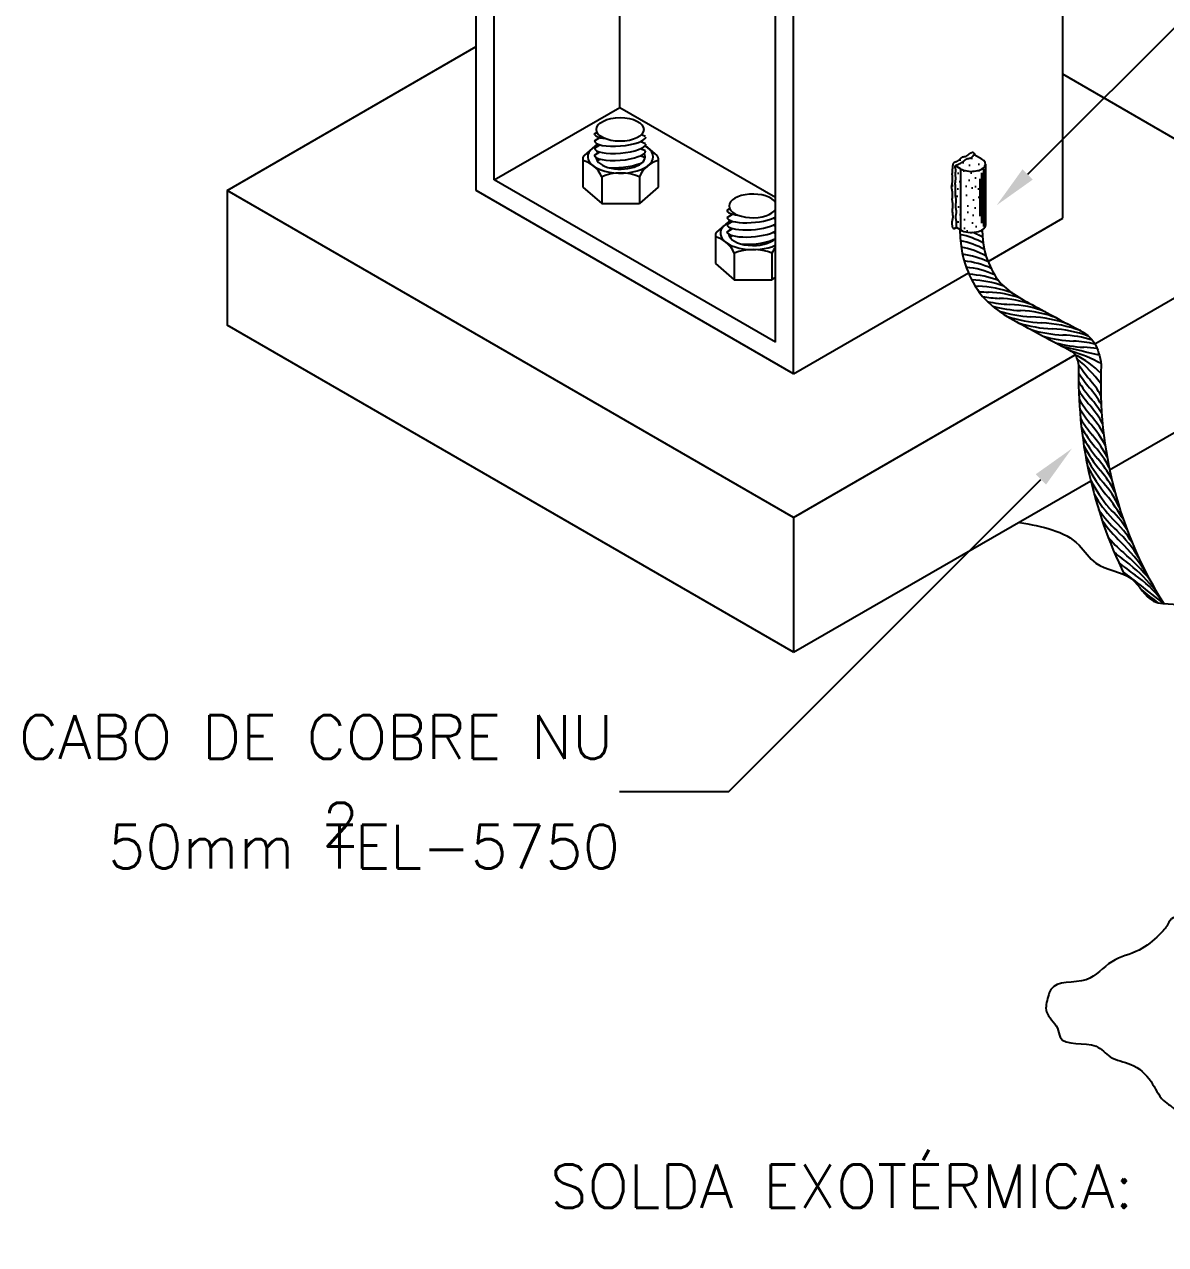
# Model space of a CAD drawing. Header units: millimetres. Extents: x -5512.3 to -5495.6, y -4634.1 to -4617.8.
# Drawn here: x -5509.31 to -5504.08, y -4627.93 to -4622.34 of the extents above; entities that cross this region are included whole.
import ezdxf
from ezdxf.enums import TextEntityAlignment as Align

# ---------------------------------------------------------------- set-up
doc = ezdxf.new("R2010")
doc.units = ezdxf.units.MM
doc.header["$LTSCALE"] = 10
doc.layers.add('Termotécnica', color=7, linetype='Continuous')
doc.styles.add('r80', font='romans.shx')

msp = doc.modelspace()

# ---------------------------------------------------------------- hatches: boundary and pattern name
at = {"layer": 'Termotécnica'}
h = msp.add_hatch(dxfattribs=at)
h.set_pattern_fill('STIPPLE', color=2, scale=0.14, angle=30, style=0)
h.set_pattern_definition([(30, (-5511.94362, -4636.17243), (-0.07, 0.1212436), [0, -0.14]), (30, (-5511.90622, -4636.1476), (-0.07, 0.1212436), [0, -0.14]), (30, (-5511.94344, -4636.13353), (-0.07, 0.1212436), [0, -0.14]), (30, (-5511.92797, -4636.09873), (-0.07, 0.1212436), [0, -0.14]), (30, (-5511.96369, -4636.10966), (-0.07, 0.1212436), [0, -0.14]), (30, (-5511.97079, -4636.07496), (-0.07, 0.1212436), [0, -0.14]), (30, (-5512.00037, -4636.06294), (-0.07, 0.1212436), [0, -0.14]), (30, (-5511.96017, -4636.04296), (-0.07, 0.1212436), [0, -0.14]), (30, (-5511.93387, -4636.02131), (-0.07, 0.1212436), [0, -0.14]), (30, (-5511.90252, -4636.04201), (-0.07, 0.1212436), [0, -0.14]), (30, (-5511.87687, -4636.03043), (-0.07, 0.1212436), [0, -0.14]), (30, (-5511.85167, -4636.07408), (-0.07, 0.1212436), [0, -0.14]), (30, (-5511.8651, -4636.10123), (-0.07, 0.1212436), [0, -0.14]), (30, (-5511.90324, -4636.11356), (-0.07, 0.1212436), [0, -0.14]), (30, (-5511.89402, -4636.07913), (-0.07, 0.1212436), [0, -0.14]), (30, (-5511.92844, -4636.06991), (-0.07, 0.1212436), [0, -0.14]), (30, (-5511.83832, -4636.1084), (-0.07, 0.1212436), [0, -0.14])])
h.paths.add_polyline_path([(-5505.0443, -4622.9884), (-5505.0441, -4622.9882), (-5505.0431, -4622.9876), (-5505.0419, -4622.9869), (-5505.0406, -4622.9863), (-5505.0391, -4622.9858), (-5505.0376, -4622.9852), (-5505.036, -4622.9846), (-5505.0344, -4622.9841), (-5505.0328, -4622.9835), (-5505.0311, -4622.9828), (-5505.0296, -4622.9822), (-5505.028, -4622.9814), (-5505.0265, -4622.9806), (-5505.025, -4622.9798), (-5505.0235, -4622.979), (-5505.022, -4622.9781), (-5505.0205, -4622.9772), (-5505.0189, -4622.9762), (-5505.0174, -4622.9753), (-5505.0158, -4622.9743), (-5505.0142, -4622.9733), (-5505.0126, -4622.9723), (-5505.0111, -4622.9713), (-5505.0095, -4622.9702), (-5505.008, -4622.969), (-5505.0066, -4622.9678), (-5505.0052, -4622.9666), (-5505.0038, -4622.9653), (-5505.0024, -4622.9641), (-5505.0011, -4622.9628), (-5504.9997, -4622.9617), (-5504.9983, -4622.9606), (-5504.9969, -4622.9596), (-5504.9954, -4622.9587), (-5504.9938, -4622.958), (-5504.9922, -4622.9575), (-5504.9905, -4622.957), (-5504.9887, -4622.9567), (-5504.987, -4622.9564), (-5504.9853, -4622.9561), (-5504.9835, -4622.9559), (-5504.9819, -4622.9556), (-5504.9802, -4622.9553), (-5504.9787, -4622.955), (-5504.9772, -4622.9545), (-5504.9757, -4622.954), (-5504.9743, -4622.9534), (-5504.973, -4622.9526), (-5504.9718, -4622.9517), (-5504.9706, -4622.9507), (-5504.9695, -4622.9495), (-5504.9684, -4622.9481), (-5504.9672, -4622.9466), (-5504.9659, -4622.945), (-5504.9643, -4622.9433), (-5504.9624, -4622.9415), (-5504.9601, -4622.9396), (-5504.9574, -4622.9377), (-5504.9533, -4622.94), (-5504.9555, -4622.9357), (-5504.9575, -4622.9324), (-5504.9594, -4622.9301), (-5504.9613, -4622.9285), (-5504.9631, -4622.9277), (-5504.9649, -4622.9274), (-5504.9668, -4622.9276), (-5504.9686, -4622.928), (-5504.9705, -4622.9287), (-5504.9725, -4622.9295), (-5504.9744, -4622.9305), (-5504.9764, -4622.9316), (-5504.9783, -4622.9328), (-5504.9802, -4622.934), (-5504.982, -4622.9353), (-5504.9838, -4622.9366), (-5504.9854, -4622.938), (-5504.987, -4622.9393), (-5504.9885, -4622.9405), (-5504.99, -4622.9417), (-5504.9913, -4622.9428), (-5504.9927, -4622.9438), (-5504.994, -4622.9447), (-5504.9953, -4622.9455), (-5504.9965, -4622.9461), (-5504.9978, -4622.9465), (-5504.999, -4622.9468), (-5505.0003, -4622.9471), (-5505.0015, -4622.9473), (-5505.0028, -4622.9474), (-5505.0041, -4622.9475), (-5505.0054, -4622.9477), (-5505.0067, -4622.9479), (-5505.0081, -4622.9481), (-5505.0095, -4622.9484), (-5505.0109, -4622.9488), (-5505.0123, -4622.9493), (-5505.0137, -4622.9499), (-5505.0151, -4622.9506), (-5505.0164, -4622.9515), (-5505.0178, -4622.9525), (-5505.0192, -4622.9537), (-5505.0205, -4622.9549), (-5505.0219, -4622.9562), (-5505.0232, -4622.9575), (-5505.0246, -4622.9589), (-5505.026, -4622.9602), (-5505.0273, -4622.9615), (-5505.0287, -4622.9627), (-5505.0301, -4622.9639), (-5505.0315, -4622.965), (-5505.033, -4622.966), (-5505.0345, -4622.967), (-5505.036, -4622.9678), (-5505.0375, -4622.9686), (-5505.0391, -4622.9693), (-5505.0407, -4622.9699), (-5505.0423, -4622.9705), (-5505.044, -4622.971), (-5505.0456, -4622.9716), (-5505.0471, -4622.9722), (-5505.0486, -4622.9728), (-5505.0499, -4622.9735), (-5505.0512, -4622.9743), (-5505.0522, -4622.9753), (-5505.0532, -4622.9764), (-5505.054, -4622.9776), (-5505.0547, -4622.979), (-5505.0553, -4622.9805), (-5505.0558, -4622.9822), (-5505.0562, -4622.984), (-5505.0566, -4622.9859), (-5505.0569, -4622.9881), (-5505.0572, -4622.9903), (-5505.0574, -4622.9927), (-5505.0576, -4622.9952), (-5505.0578, -4622.9977), (-5505.058, -4623.0004), (-5505.0582, -4623.0031), (-5505.0584, -4623.0058), (-5505.0586, -4623.0086), (-5505.0588, -4623.0114), (-5505.0591, -4623.0142), (-5505.0593, -4623.017), (-5505.0595, -4623.0198), (-5505.0596, -4623.0226), (-5505.0597, -4623.0254), (-5505.0597, -4623.0282), (-5505.0596, -4623.0309), (-5505.0595, -4623.0336), (-5505.0593, -4623.0363), (-5505.059, -4623.039), (-5505.0588, -4623.0416), (-5505.0586, -4623.0443), (-5505.0584, -4623.0468), (-5505.0583, -4623.0494), (-5505.0583, -4623.0519), (-5505.0584, -4623.0544), (-5505.0585, -4623.0569), (-5505.0588, -4623.0593), (-5505.059, -4623.0617), (-5505.0594, -4623.0641), (-5505.0597, -4623.0665), (-5505.0602, -4623.0688), (-5505.0606, -4623.0711), (-5505.0611, -4623.0733), (-5505.0615, -4623.0756), (-5505.0619, -4623.0777), (-5505.0623, -4623.0798), (-5505.0625, -4623.0819), (-5505.0627, -4623.0838), (-5505.0628, -4623.0857), (-5505.0627, -4623.0875), (-5505.0625, -4623.0892), (-5505.0623, -4623.0909), (-5505.0619, -4623.0926), (-5505.0615, -4623.0944), (-5505.061, -4623.0964), (-5505.0606, -4623.0984), (-5505.0601, -4623.1007), (-5505.0597, -4623.1032), (-5505.0593, -4623.1059), (-5505.059, -4623.1087), (-5505.0587, -4623.1116), (-5505.0585, -4623.1146), (-5505.0584, -4623.1177), (-5505.0583, -4623.1207), (-5505.0584, -4623.1236), (-5505.0585, -4623.1265), (-5505.0588, -4623.1293), (-5505.059, -4623.132), (-5505.0593, -4623.1347), (-5505.0596, -4623.1373), (-5505.0597, -4623.1399), (-5505.0598, -4623.1425), (-5505.0597, -4623.145), (-5505.0595, -4623.1476), (-5505.0591, -4623.1502), (-5505.0587, -4623.1528), (-5505.0582, -4623.1554), (-5505.0577, -4623.1581), (-5505.0573, -4623.1608), (-5505.057, -4623.1635), (-5505.0569, -4623.1664), (-5505.0569, -4623.1693), (-5505.0571, -4623.1723), (-5505.0574, -4623.1753), (-5505.0577, -4623.1785), (-5505.0581, -4623.1817), (-5505.0584, -4623.185), (-5505.0586, -4623.1885), (-5505.0586, -4623.192), (-5505.0585, -4623.1956), (-5505.0582, -4623.1993), (-5505.0578, -4623.2031), (-5505.0574, -4623.2068), (-5505.057, -4623.2105), (-5505.0567, -4623.2142), (-5505.0565, -4623.2177), (-5505.0564, -4623.2212), (-5505.0566, -4623.2245), (-5505.0569, -4623.2276), (-5505.0574, -4623.2306), (-5505.0579, -4623.2334), (-5505.0585, -4623.2361), (-5505.0591, -4623.2387), (-5505.0596, -4623.2411), (-5505.0601, -4623.2434), (-5505.0603, -4623.2456), (-5505.0605, -4623.2477), (-5505.0606, -4623.2497), (-5505.0605, -4623.2517), (-5505.0604, -4623.2536), (-5505.0603, -4623.2554), (-5505.0601, -4623.2573), (-5505.0598, -4623.2591), (-5505.0596, -4623.261), (-5505.0594, -4623.2629), (-5505.0591, -4623.2648), (-5505.0587, -4623.2666), (-5505.0583, -4623.2683), (-5505.0577, -4623.2698), (-5505.057, -4623.2713), (-5505.0562, -4623.2725), (-5505.0551, -4623.2736), (-5505.0539, -4623.2744), (-5505.0523, -4623.2749), (-5505.0505, -4623.2751), (-5505.0482, -4623.2749), (-5505.0456, -4623.2742), (-5505.0425, -4623.2731), (-5505.0388, -4623.2716), (-5505.0399, -4623.2679), (-5505.0405, -4623.2644), (-5505.0408, -4623.261), (-5505.0409, -4623.2578), (-5505.0409, -4623.2548), (-5505.0408, -4623.2518), (-5505.0407, -4623.2489), (-5505.0407, -4623.2461), (-5505.0409, -4623.2433), (-5505.0413, -4623.2405), (-5505.0417, -4623.2378), (-5505.0422, -4623.2352), (-5505.0427, -4623.2327), (-5505.0432, -4623.2302), (-5505.0436, -4623.2279), (-5505.0438, -4623.2256), (-5505.0439, -4623.2235), (-5505.0438, -4623.2214), (-5505.0436, -4623.2194), (-5505.0433, -4623.2175), (-5505.043, -4623.2157), (-5505.0426, -4623.2139), (-5505.0421, -4623.2122), (-5505.0417, -4623.2105), (-5505.0414, -4623.2087), (-5505.0411, -4623.207), (-5505.0408, -4623.2053), (-5505.0406, -4623.2036), (-5505.0405, -4623.2019), (-5505.0404, -4623.2001), (-5505.0404, -4623.1983), (-5505.0406, -4623.1965), (-5505.0408, -4623.1946), (-5505.0411, -4623.1926), (-5505.0414, -4623.1906), (-5505.0418, -4623.1886), (-5505.0422, -4623.1865), (-5505.0426, -4623.1845), (-5505.0429, -4623.1824), (-5505.0432, -4623.1803), (-5505.0435, -4623.1782), (-5505.0436, -4623.1761), (-5505.0437, -4623.1741), (-5505.0438, -4623.1721), (-5505.0438, -4623.1701), (-5505.0438, -4623.1683), (-5505.0437, -4623.1665), (-5505.0435, -4623.1648), (-5505.0433, -4623.1633), (-5505.0431, -4623.1618), (-5505.0429, -4623.1605), (-5505.0426, -4623.1591), (-5505.0424, -4623.1577), (-5505.0422, -4623.1563), (-5505.042, -4623.1548), (-5505.0419, -4623.1532), (-5505.0418, -4623.1515), (-5505.0418, -4623.1497), (-5505.0418, -4623.1478), (-5505.0419, -4623.1458), (-5505.042, -4623.1438), (-5505.0422, -4623.1418), (-5505.0425, -4623.1398), (-5505.0428, -4623.1379), (-5505.0431, -4623.1361), (-5505.0435, -4623.1343), (-5505.0439, -4623.1327), (-5505.0443, -4623.1311), (-5505.0447, -4623.1295), (-5505.0451, -4623.1281), (-5505.0454, -4623.1267), (-5505.0456, -4623.1254), (-5505.0457, -4623.1242), (-5505.0457, -4623.123), (-5505.0457, -4623.1217), (-5505.0456, -4623.1204), (-5505.0455, -4623.119), (-5505.0453, -4623.1174), (-5505.0451, -4623.1157), (-5505.045, -4623.1136), (-5505.0448, -4623.1114), (-5505.0447, -4623.1088), (-5505.0446, -4623.1062), (-5505.0445, -4623.1034), (-5505.0444, -4623.1006), (-5505.0444, -4623.0979), (-5505.0444, -4623.0952), (-5505.0444, -4623.0927), (-5505.0445, -4623.0905), (-5505.0446, -4623.0884), (-5505.0447, -4623.0865), (-5505.0449, -4623.0847), (-5505.045, -4623.0831), (-5505.0452, -4623.0814), (-5505.0454, -4623.0798), (-5505.0456, -4623.0782), (-5505.0457, -4623.0765), (-5505.0459, -4623.0748), (-5505.046, -4623.073), (-5505.046, -4623.0711), (-5505.046, -4623.0692), (-5505.046, -4623.0673), (-5505.0459, -4623.0652), (-5505.0457, -4623.0632), (-5505.0455, -4623.0611), (-5505.0451, -4623.0589), (-5505.0448, -4623.0567), (-5505.0445, -4623.0545), (-5505.0442, -4623.0523), (-5505.0439, -4623.05), (-5505.0437, -4623.0478), (-5505.0437, -4623.0457), (-5505.0437, -4623.0435), (-5505.0439, -4623.0415), (-5505.0441, -4623.0394), (-5505.0444, -4623.0374), (-5505.0447, -4623.0355), (-5505.045, -4623.0336), (-5505.0453, -4623.0317), (-5505.0454, -4623.0299), (-5505.0455, -4623.0282), (-5505.0454, -4623.0265), (-5505.0453, -4623.0248), (-5505.0452, -4623.0232), (-5505.045, -4623.0215), (-5505.0447, -4623.0199), (-5505.0445, -4623.0182), (-5505.0442, -4623.0165), (-5505.044, -4623.0148), (-5505.0439, -4623.0131), (-5505.0437, -4623.0113), (-5505.0437, -4623.0096), (-5505.0437, -4623.0079), (-5505.0437, -4623.0062), (-5505.0439, -4623.0046), (-5505.0441, -4623.0032), (-5505.0444, -4623.0018), (-5505.0448, -4623.0005), (-5505.0452, -4622.9993), (-5505.0457, -4622.9982), (-5505.0461, -4622.9971), (-5505.0464, -4622.9961), (-5505.0467, -4622.9951), (-5505.0469, -4622.9942), (-5505.0469, -4622.9932), (-5505.0468, -4622.9923), (-5505.0466, -4622.9914), (-5505.0462, -4622.9906), (-5505.0456, -4622.9898), (-5505.0449, -4622.989)])
h.paths.add_polyline_path([(-5505.0388, -4623.2716), (-5505.0243, -4623.28), (-5505.02, -4623.2824), (-5505.02, -4623.0024), (-5505.0443, -4622.9884), (-5505.0449, -4622.989), (-5505.0456, -4622.9898), (-5505.0462, -4622.9906), (-5505.0466, -4622.9914), (-5505.0468, -4622.9923), (-5505.0469, -4622.9932), (-5505.0469, -4622.9942), (-5505.0467, -4622.9951), (-5505.0464, -4622.9961), (-5505.0461, -4622.9971), (-5505.0457, -4622.9982), (-5505.0452, -4622.9993), (-5505.0448, -4623.0005), (-5505.0444, -4623.0018), (-5505.0441, -4623.0032), (-5505.0439, -4623.0046), (-5505.0437, -4623.0062), (-5505.0437, -4623.0079), (-5505.0437, -4623.0096), (-5505.0437, -4623.0113), (-5505.0439, -4623.0131), (-5505.044, -4623.0148), (-5505.0442, -4623.0165), (-5505.0445, -4623.0182), (-5505.0447, -4623.0199), (-5505.045, -4623.0215), (-5505.0452, -4623.0232), (-5505.0453, -4623.0248), (-5505.0454, -4623.0265), (-5505.0455, -4623.0282), (-5505.0454, -4623.0299), (-5505.0453, -4623.0317), (-5505.045, -4623.0336), (-5505.0447, -4623.0355), (-5505.0444, -4623.0374), (-5505.0441, -4623.0394), (-5505.0439, -4623.0415), (-5505.0437, -4623.0435), (-5505.0437, -4623.0457), (-5505.0437, -4623.0478), (-5505.0439, -4623.05), (-5505.0442, -4623.0523), (-5505.0445, -4623.0545), (-5505.0448, -4623.0567), (-5505.0451, -4623.0589), (-5505.0455, -4623.0611), (-5505.0457, -4623.0632), (-5505.0459, -4623.0652), (-5505.046, -4623.0673), (-5505.046, -4623.0692), (-5505.046, -4623.0711), (-5505.046, -4623.073), (-5505.0459, -4623.0748), (-5505.0457, -4623.0765), (-5505.0456, -4623.0782), (-5505.0454, -4623.0798), (-5505.0452, -4623.0814), (-5505.045, -4623.0831), (-5505.0449, -4623.0847), (-5505.0447, -4623.0865), (-5505.0446, -4623.0884), (-5505.0445, -4623.0905), (-5505.0444, -4623.0927), (-5505.0444, -4623.0952), (-5505.0444, -4623.0979), (-5505.0444, -4623.1006), (-5505.0445, -4623.1034), (-5505.0446, -4623.1062), (-5505.0447, -4623.1088), (-5505.0448, -4623.1114), (-5505.045, -4623.1136), (-5505.0451, -4623.1157), (-5505.0453, -4623.1174), (-5505.0455, -4623.119), (-5505.0456, -4623.1204), (-5505.0457, -4623.1217), (-5505.0457, -4623.123), (-5505.0457, -4623.1242), (-5505.0456, -4623.1254), (-5505.0454, -4623.1267), (-5505.0451, -4623.1281), (-5505.0447, -4623.1295), (-5505.0443, -4623.1311), (-5505.0439, -4623.1327), (-5505.0435, -4623.1343), (-5505.0431, -4623.1361), (-5505.0428, -4623.1379), (-5505.0425, -4623.1398), (-5505.0422, -4623.1418), (-5505.042, -4623.1438), (-5505.0419, -4623.1458), (-5505.0418, -4623.1478), (-5505.0418, -4623.1497), (-5505.0418, -4623.1515), (-5505.0419, -4623.1532), (-5505.042, -4623.1548), (-5505.0422, -4623.1563), (-5505.0424, -4623.1577), (-5505.0426, -4623.1591), (-5505.0429, -4623.1605), (-5505.0431, -4623.1618), (-5505.0433, -4623.1633), (-5505.0435, -4623.1648), (-5505.0437, -4623.1665), (-5505.0438, -4623.1683), (-5505.0438, -4623.1701), (-5505.0438, -4623.1721), (-5505.0437, -4623.1741), (-5505.0436, -4623.1761), (-5505.0435, -4623.1782), (-5505.0432, -4623.1803), (-5505.0429, -4623.1824), (-5505.0426, -4623.1845), (-5505.0422, -4623.1865), (-5505.0418, -4623.1886), (-5505.0414, -4623.1906), (-5505.0411, -4623.1926), (-5505.0408, -4623.1946), (-5505.0406, -4623.1965), (-5505.0404, -4623.1983), (-5505.0404, -4623.2001), (-5505.0405, -4623.2019), (-5505.0406, -4623.2036), (-5505.0408, -4623.2053), (-5505.0411, -4623.207), (-5505.0414, -4623.2087), (-5505.0417, -4623.2105), (-5505.0421, -4623.2122), (-5505.0426, -4623.2139), (-5505.043, -4623.2157), (-5505.0433, -4623.2175), (-5505.0436, -4623.2194), (-5505.0438, -4623.2214), (-5505.0439, -4623.2235), (-5505.0438, -4623.2256), (-5505.0436, -4623.2279), (-5505.0432, -4623.2302), (-5505.0427, -4623.2327), (-5505.0422, -4623.2352), (-5505.0417, -4623.2378), (-5505.0413, -4623.2405), (-5505.0409, -4623.2433), (-5505.0407, -4623.2461), (-5505.0407, -4623.2489), (-5505.0408, -4623.2518), (-5505.0409, -4623.2548), (-5505.0409, -4623.2578), (-5505.0408, -4623.261), (-5505.0405, -4623.2644), (-5505.0399, -4623.2679)])
edge = h.paths.add_edge_path()
edge.add_line((-5505.0443, -4622.9884), (-5505.02, -4623.0024))
edge.add_ellipse((-5504.971, -4622.9802), major_axis=(0.0656, 0), ratio=0.509483, start_angle=221.6026, end_angle=357.4995)
edge.add_ellipse((-5504.971, -4622.9802), major_axis=(0.0656, 0), ratio=0.509483, start_angle=357.4995, end_angle=403.0744)
edge.add_line((-5504.9231, -4622.9574), (-5504.9533, -4622.94))
edge.add_line((-5504.9533, -4622.94), (-5504.9574, -4622.9377))
edge.add_line((-5504.9574, -4622.9377), (-5504.9601, -4622.9396))
edge.add_line((-5504.9601, -4622.9396), (-5504.9624, -4622.9415))
edge.add_line((-5504.9624, -4622.9415), (-5504.9643, -4622.9433))
edge.add_line((-5504.9643, -4622.9433), (-5504.9659, -4622.945))
edge.add_line((-5504.9659, -4622.945), (-5504.9672, -4622.9466))
edge.add_line((-5504.9672, -4622.9466), (-5504.9684, -4622.9481))
edge.add_line((-5504.9684, -4622.9481), (-5504.9695, -4622.9495))
edge.add_line((-5504.9695, -4622.9495), (-5504.9706, -4622.9507))
edge.add_line((-5504.9706, -4622.9507), (-5504.9718, -4622.9517))
edge.add_line((-5504.9718, -4622.9517), (-5504.973, -4622.9526))
edge.add_line((-5504.973, -4622.9526), (-5504.9743, -4622.9534))
edge.add_line((-5504.9743, -4622.9534), (-5504.9757, -4622.954))
edge.add_line((-5504.9757, -4622.954), (-5504.9772, -4622.9545))
edge.add_line((-5504.9772, -4622.9545), (-5504.9787, -4622.955))
edge.add_line((-5504.9787, -4622.955), (-5504.9802, -4622.9553))
edge.add_line((-5504.9802, -4622.9553), (-5504.9819, -4622.9556))
edge.add_line((-5504.9819, -4622.9556), (-5504.9835, -4622.9559))
edge.add_line((-5504.9835, -4622.9559), (-5504.9853, -4622.9561))
edge.add_line((-5504.9853, -4622.9561), (-5504.987, -4622.9564))
edge.add_line((-5504.987, -4622.9564), (-5504.9887, -4622.9567))
edge.add_line((-5504.9887, -4622.9567), (-5504.9905, -4622.957))
edge.add_line((-5504.9905, -4622.957), (-5504.9922, -4622.9575))
edge.add_line((-5504.9922, -4622.9575), (-5504.9938, -4622.958))
edge.add_line((-5504.9938, -4622.958), (-5504.9954, -4622.9587))
edge.add_line((-5504.9954, -4622.9587), (-5504.9969, -4622.9596))
edge.add_line((-5504.9969, -4622.9596), (-5504.9983, -4622.9606))
edge.add_line((-5504.9983, -4622.9606), (-5504.9997, -4622.9617))
edge.add_line((-5504.9997, -4622.9617), (-5505.0011, -4622.9628))
edge.add_line((-5505.0011, -4622.9628), (-5505.0024, -4622.9641))
edge.add_line((-5505.0024, -4622.9641), (-5505.0038, -4622.9653))
edge.add_line((-5505.0038, -4622.9653), (-5505.0052, -4622.9666))
edge.add_line((-5505.0052, -4622.9666), (-5505.0066, -4622.9678))
edge.add_line((-5505.0066, -4622.9678), (-5505.008, -4622.969))
edge.add_line((-5505.008, -4622.969), (-5505.0095, -4622.9702))
edge.add_line((-5505.0095, -4622.9702), (-5505.0111, -4622.9713))
edge.add_line((-5505.0111, -4622.9713), (-5505.0126, -4622.9723))
edge.add_line((-5505.0126, -4622.9723), (-5505.0142, -4622.9733))
edge.add_line((-5505.0142, -4622.9733), (-5505.0158, -4622.9743))
edge.add_line((-5505.0158, -4622.9743), (-5505.0174, -4622.9753))
edge.add_line((-5505.0174, -4622.9753), (-5505.0189, -4622.9762))
edge.add_line((-5505.0189, -4622.9762), (-5505.0205, -4622.9772))
edge.add_line((-5505.0205, -4622.9772), (-5505.022, -4622.9781))
edge.add_line((-5505.022, -4622.9781), (-5505.0235, -4622.979))
edge.add_line((-5505.0235, -4622.979), (-5505.025, -4622.9798))
edge.add_line((-5505.025, -4622.9798), (-5505.0265, -4622.9806))
edge.add_line((-5505.0265, -4622.9806), (-5505.028, -4622.9814))
edge.add_line((-5505.028, -4622.9814), (-5505.0296, -4622.9822))
edge.add_line((-5505.0296, -4622.9822), (-5505.0311, -4622.9828))
edge.add_line((-5505.0311, -4622.9828), (-5505.0328, -4622.9835))
edge.add_line((-5505.0328, -4622.9835), (-5505.0344, -4622.9841))
edge.add_line((-5505.0344, -4622.9841), (-5505.036, -4622.9846))
edge.add_line((-5505.036, -4622.9846), (-5505.0376, -4622.9852))
edge.add_line((-5505.0376, -4622.9852), (-5505.0391, -4622.9858))
edge.add_line((-5505.0391, -4622.9858), (-5505.0406, -4622.9863))
edge.add_line((-5505.0406, -4622.9863), (-5505.0419, -4622.9869))
edge.add_line((-5505.0419, -4622.9869), (-5505.0431, -4622.9876))
edge.add_line((-5505.0431, -4622.9876), (-5505.0441, -4622.9882))
edge.add_line((-5505.0441, -4622.9882), (-5505.0443, -4622.9884))
edge = h.paths.add_edge_path()
edge.add_ellipse((-5504.971, -4623.2602), major_axis=(0.0656, 0), ratio=0.509483, start_angle=319.1649, end_angle=359.041)
edge.add_line((-5504.9055, -4623.2608), (-5504.9055, -4623.2608))
edge.add_line((-5504.9055, -4623.2608), (-5504.9055, -4622.9817))
edge.add_ellipse((-5504.971, -4622.9802), major_axis=(0.0656, 0), ratio=0.509483, start_angle=221.6026, end_angle=357.4995, ccw=False)
edge.add_line((-5505.02, -4623.0024), (-5505.02, -4623.2824))
edge.add_ellipse((-5504.971, -4623.2602), major_axis=(0.0656, 0), ratio=0.509483, start_angle=221.6026, end_angle=310.1617)
edge.add_ellipse((-5504.971, -4623.2602), major_axis=(0.0656, 0), ratio=0.509483, start_angle=310.1617, end_angle=319.1649)

# ---------------------------------------------------------------- linework, layer by layer
at = {"layer": 'Termotécnica', "color": 2}
for p, q in [((-5506.5829, -4622.7203), (-5506.5829, -4621.0962)), ((-5507.2418, -4623.1007), (-5507.2418, -4621.3806)), ((-5507.1586, -4623.0527), (-5507.1586, -4621.4286)), ((-5504.5512, -4623.2284), (-5504.5512, -4621.5083)), ((-5505.8691, -4623.7973), (-5505.8691, -4622.1732)), ((-5503.8462, -4622.1612), (-5504.7128, -4623.0278)), ((-5505.7859, -4623.9413), (-5505.7859, -4622.2212)), ((-5508.3843, -4623.1007), (-5507.2418, -4622.4411)), ((-5503.4086, -4623.2284), (-5504.5512, -4622.5688)), ((-5507.1586, -4623.0527), (-5506.5829, -4622.7203)), ((-5506.5829, -4622.7203), (-5505.8691, -4623.1324)), ((-5506.6996, -4622.8411), (-5506.6872, -4622.8338)), ((-5506.6856, -4622.8878), (-5506.7469, -4622.9408)), ((-5506.6996, -4622.874), (-5506.6742, -4622.8591)), ((-5506.6996, -4622.9069), (-5506.6742, -4622.892)), ((-5506.4654, -4622.8868), (-5506.4893, -4622.8769)), ((-5506.4654, -4622.8539), (-5506.4846, -4622.8459)), ((-5506.4663, -4622.8944), (-5506.4126, -4622.9408)), ((-5506.7529, -4622.9539), (-5506.7529, -4623.0854)), ((-5506.6996, -4622.9398), (-5506.6742, -4622.9248)), ((-5506.4654, -4622.9197), (-5506.4893, -4622.9098)), ((-5506.4675, -4622.9517), (-5506.4893, -4622.9427)), ((-5506.4067, -4622.9539), (-5506.4067, -4623.0854)), ((-5504.9231, -4622.9574), (-5504.9574, -4622.9377)), ((-5506.6864, -4622.9649), (-5506.6742, -4622.9577)), ((-5505.02, -4623.0024), (-5505.0443, -4622.9884)), ((-5505.02, -4623.0024), (-5505.02, -4623.2824)), ((-5504.9055, -4622.9809), (-5504.9055, -4623.2613)), ((-5505.8691, -4623.7973), (-5507.1586, -4623.0527)), ((-5506.6663, -4623.0382), (-5506.6663, -4623.1604)), ((-5506.4933, -4623.0382), (-5506.4933, -4623.1604)), ((-5505.7859, -4624.601), (-5508.3843, -4623.1007)), ((-5508.3843, -4623.1007), (-5508.3843, -4623.7182)), ((-5505.7859, -4623.9413), (-5507.2418, -4623.1007)), ((-5506.7529, -4623.0854), (-5506.6663, -4623.1604)), ((-5506.4067, -4623.0854), (-5506.4933, -4623.1604)), ((-5506.6663, -4623.1604), (-5506.4933, -4623.1604)), ((-5506.0915, -4623.1917), (-5506.0791, -4623.1844)), ((-5506.0915, -4623.2246), (-5506.0661, -4623.2097)), ((-5505.8691, -4623.2325), (-5505.8812, -4623.2275)), ((-5505.8691, -4623.1996), (-5505.8765, -4623.1965)), ((-5504.8945, -4623.4266), (-5504.5512, -4623.2284)), ((-5504.4053, -4623.8039), (-5503.4086, -4623.2284)), ((-5506.0775, -4623.2384), (-5506.1388, -4623.2914)), ((-5506.0915, -4623.2575), (-5506.0661, -4623.2426)), ((-5506.0915, -4623.2904), (-5506.0661, -4623.2755)), ((-5505.8691, -4623.2654), (-5505.8812, -4623.2604)), ((-5505.02, -4623.2824), (-5505.0388, -4623.2716)), ((-5506.1448, -4623.3045), (-5506.1448, -4623.436)), ((-5506.0783, -4623.3155), (-5506.0661, -4623.3083)), ((-5505.8691, -4623.2983), (-5505.8812, -4623.2933)), ((-5506.0582, -4623.3888), (-5506.0582, -4623.511)), ((-5505.8852, -4623.3888), (-5505.8852, -4623.511)), ((-5506.1448, -4623.436), (-5506.0582, -4623.511)), ((-5506.0582, -4623.511), (-5505.8852, -4623.511)), ((-5505.8691, -4623.497), (-5505.8852, -4623.511)), ((-5505.7859, -4623.9413), (-5504.9841, -4623.4784)), ((-5505.7859, -4625.2184), (-5508.3843, -4623.7182)), ((-5504.3371, -4624.3819), (-5503.4086, -4623.8459)), ((-5505.7859, -4624.601), (-5504.4941, -4623.8552)), ((-5506.085, -4625.8589), (-5504.6519, -4624.4257)), ((-5505.7859, -4625.2184), (-5504.4233, -4624.4317)), ((-5505.7859, -4624.601), (-5505.7859, -4625.2184)), ((-5506.085, -4625.8589), (-5506.585, -4625.8589))]:
    msp.add_line(p, q, dxfattribs=at)
at = {"layer": 'Termotécnica', "color": 3}
for p, q in [((-5506.487, -4622.8764), (-5506.484, -4622.8791)), ((-5505.8789, -4623.227), (-5505.8759, -4623.2297))]:
    msp.add_line(p, q, dxfattribs=at)
at = {"layer": 'Termotécnica', "color": 1}
for p, q in [((-5504.9138, -4623.2663), (-5504.9138, -4623.0026)), ((-5504.9307, -4623.2198), (-5504.9307, -4623.0474)), ((-5504.9223, -4623.2506), (-5504.9223, -4623.0198))]:
    msp.add_line(p, q, dxfattribs=at)
at = {"layer": 'Termotécnica', "color": 2}
for points in [[(-5504.9533, -4622.94), (-5504.9555, -4622.9357), (-5504.9575, -4622.9324), (-5504.9594, -4622.9301), (-5504.9613, -4622.9285), (-5504.9631, -4622.9277), (-5504.9649, -4622.9274), (-5504.9668, -4622.9276), (-5504.9686, -4622.928), (-5504.9705, -4622.9287), (-5504.9725, -4622.9295), (-5504.9744, -4622.9305), (-5504.9764, -4622.9316), (-5504.9783, -4622.9328), (-5504.9802, -4622.934), (-5504.982, -4622.9353), (-5504.9838, -4622.9366), (-5504.9854, -4622.938), (-5504.987, -4622.9393), (-5504.9885, -4622.9405), (-5504.99, -4622.9417), (-5504.9913, -4622.9428), (-5504.9927, -4622.9438), (-5504.994, -4622.9447), (-5504.9953, -4622.9455), (-5504.9965, -4622.9461), (-5504.9978, -4622.9465), (-5504.999, -4622.9468), (-5505.0003, -4622.9471), (-5505.0015, -4622.9473), (-5505.0028, -4622.9474), (-5505.0041, -4622.9475), (-5505.0054, -4622.9477), (-5505.0067, -4622.9479), (-5505.0081, -4622.9481), (-5505.0095, -4622.9484), (-5505.0109, -4622.9488), (-5505.0123, -4622.9493), (-5505.0137, -4622.9499), (-5505.0151, -4622.9506), (-5505.0164, -4622.9515), (-5505.0178, -4622.9525), (-5505.0192, -4622.9537), (-5505.0205, -4622.9549), (-5505.0219, -4622.9562), (-5505.0232, -4622.9575), (-5505.0246, -4622.9589), (-5505.026, -4622.9602), (-5505.0273, -4622.9615), (-5505.0287, -4622.9627), (-5505.0301, -4622.9639), (-5505.0315, -4622.965), (-5505.033, -4622.966), (-5505.0345, -4622.967), (-5505.036, -4622.9678), (-5505.0375, -4622.9686), (-5505.0391, -4622.9693), (-5505.0407, -4622.9699), (-5505.0423, -4622.9705), (-5505.044, -4622.971), (-5505.0456, -4622.9716), (-5505.0471, -4622.9722), (-5505.0486, -4622.9728), (-5505.0499, -4622.9735), (-5505.0512, -4622.9743), (-5505.0522, -4622.9753), (-5505.0532, -4622.9764), (-5505.054, -4622.9776), (-5505.0547, -4622.979), (-5505.0553, -4622.9805), (-5505.0558, -4622.9822), (-5505.0562, -4622.984), (-5505.0566, -4622.9859), (-5505.0569, -4622.9881), (-5505.0572, -4622.9903), (-5505.0574, -4622.9927), (-5505.0576, -4622.9952), (-5505.0578, -4622.9977), (-5505.058, -4623.0004), (-5505.0582, -4623.0031), (-5505.0584, -4623.0058), (-5505.0586, -4623.0086), (-5505.0588, -4623.0114), (-5505.0591, -4623.0142), (-5505.0593, -4623.017), (-5505.0595, -4623.0198), (-5505.0596, -4623.0226), (-5505.0597, -4623.0254), (-5505.0597, -4623.0282), (-5505.0596, -4623.0309), (-5505.0595, -4623.0336), (-5505.0593, -4623.0363), (-5505.059, -4623.039), (-5505.0588, -4623.0416), (-5505.0586, -4623.0443), (-5505.0584, -4623.0468), (-5505.0583, -4623.0494), (-5505.0583, -4623.0519), (-5505.0584, -4623.0544), (-5505.0585, -4623.0569), (-5505.0588, -4623.0593), (-5505.059, -4623.0617), (-5505.0594, -4623.0641), (-5505.0597, -4623.0665), (-5505.0602, -4623.0688), (-5505.0606, -4623.0711), (-5505.0611, -4623.0733), (-5505.0615, -4623.0756), (-5505.0619, -4623.0777), (-5505.0623, -4623.0798), (-5505.0625, -4623.0819), (-5505.0627, -4623.0838), (-5505.0628, -4623.0857), (-5505.0627, -4623.0875), (-5505.0625, -4623.0892), (-5505.0623, -4623.0909), (-5505.0619, -4623.0926), (-5505.0615, -4623.0944), (-5505.061, -4623.0964), (-5505.0606, -4623.0984), (-5505.0601, -4623.1007), (-5505.0597, -4623.1032), (-5505.0593, -4623.1059), (-5505.059, -4623.1087), (-5505.0587, -4623.1116), (-5505.0585, -4623.1146), (-5505.0584, -4623.1177), (-5505.0583, -4623.1207), (-5505.0584, -4623.1236), (-5505.0585, -4623.1265), (-5505.0588, -4623.1293), (-5505.059, -4623.132), (-5505.0593, -4623.1347), (-5505.0596, -4623.1373), (-5505.0597, -4623.1399), (-5505.0598, -4623.1425), (-5505.0597, -4623.145), (-5505.0595, -4623.1476), (-5505.0591, -4623.1502), (-5505.0587, -4623.1528), (-5505.0582, -4623.1554), (-5505.0577, -4623.1581), (-5505.0573, -4623.1608), (-5505.057, -4623.1635), (-5505.0569, -4623.1664), (-5505.0569, -4623.1693), (-5505.0571, -4623.1723), (-5505.0574, -4623.1753), (-5505.0577, -4623.1785), (-5505.0581, -4623.1817), (-5505.0584, -4623.185), (-5505.0586, -4623.1885), (-5505.0586, -4623.192), (-5505.0585, -4623.1956), (-5505.0582, -4623.1993), (-5505.0578, -4623.2031), (-5505.0574, -4623.2068), (-5505.057, -4623.2105), (-5505.0567, -4623.2142), (-5505.0565, -4623.2177), (-5505.0564, -4623.2212), (-5505.0566, -4623.2245), (-5505.0569, -4623.2276), (-5505.0574, -4623.2306), (-5505.0579, -4623.2334), (-5505.0585, -4623.2361), (-5505.0591, -4623.2387), (-5505.0596, -4623.2411), (-5505.0601, -4623.2434), (-5505.0603, -4623.2456), (-5505.0605, -4623.2477), (-5505.0606, -4623.2497), (-5505.0605, -4623.2517), (-5505.0604, -4623.2536), (-5505.0603, -4623.2554), (-5505.0601, -4623.2573), (-5505.0598, -4623.2591), (-5505.0596, -4623.261), (-5505.0594, -4623.2629), (-5505.0591, -4623.2648), (-5505.0587, -4623.2666), (-5505.0583, -4623.2683), (-5505.0577, -4623.2698), (-5505.057, -4623.2713), (-5505.0562, -4623.2725), (-5505.0551, -4623.2736), (-5505.0539, -4623.2744), (-5505.0523, -4623.2749), (-5505.0505, -4623.2751), (-5505.0482, -4623.2749), (-5505.0456, -4623.2742), (-5505.0425, -4623.2731), (-5505.0388, -4623.2716)], [(-5504.9574, -4622.9377), (-5504.9601, -4622.9396), (-5504.9624, -4622.9415), (-5504.9643, -4622.9433), (-5504.9659, -4622.945), (-5504.9672, -4622.9466), (-5504.9684, -4622.9481), (-5504.9695, -4622.9495), (-5504.9706, -4622.9507), (-5504.9718, -4622.9517), (-5504.973, -4622.9526), (-5504.9743, -4622.9534), (-5504.9757, -4622.954), (-5504.9772, -4622.9545), (-5504.9787, -4622.955), (-5504.9802, -4622.9553), (-5504.9819, -4622.9556), (-5504.9835, -4622.9559), (-5504.9853, -4622.9561), (-5504.987, -4622.9564), (-5504.9887, -4622.9567), (-5504.9905, -4622.957), (-5504.9922, -4622.9575), (-5504.9938, -4622.958), (-5504.9954, -4622.9587), (-5504.9969, -4622.9596), (-5504.9983, -4622.9606), (-5504.9997, -4622.9617), (-5505.0011, -4622.9628), (-5505.0024, -4622.9641), (-5505.0038, -4622.9653), (-5505.0052, -4622.9666), (-5505.0066, -4622.9678), (-5505.008, -4622.969), (-5505.0095, -4622.9702), (-5505.0111, -4622.9713), (-5505.0126, -4622.9723), (-5505.0142, -4622.9733), (-5505.0158, -4622.9743), (-5505.0174, -4622.9753), (-5505.0189, -4622.9762), (-5505.0205, -4622.9772), (-5505.022, -4622.9781), (-5505.0235, -4622.979), (-5505.025, -4622.9798), (-5505.0265, -4622.9806), (-5505.028, -4622.9814), (-5505.0296, -4622.9822), (-5505.0311, -4622.9828), (-5505.0328, -4622.9835), (-5505.0344, -4622.9841), (-5505.036, -4622.9846), (-5505.0376, -4622.9852), (-5505.0391, -4622.9858), (-5505.0406, -4622.9863), (-5505.0419, -4622.9869), (-5505.0431, -4622.9876), (-5505.0441, -4622.9882), (-5505.0449, -4622.989), (-5505.0456, -4622.9898), (-5505.0462, -4622.9906), (-5505.0466, -4622.9914), (-5505.0468, -4622.9923), (-5505.0469, -4622.9932), (-5505.0469, -4622.9942), (-5505.0467, -4622.9951), (-5505.0464, -4622.9961), (-5505.0461, -4622.9971), (-5505.0457, -4622.9982), (-5505.0452, -4622.9993), (-5505.0448, -4623.0005), (-5505.0444, -4623.0018), (-5505.0441, -4623.0032), (-5505.0439, -4623.0046), (-5505.0437, -4623.0062), (-5505.0437, -4623.0079), (-5505.0437, -4623.0096), (-5505.0437, -4623.0113), (-5505.0439, -4623.0131), (-5505.044, -4623.0148), (-5505.0442, -4623.0165), (-5505.0445, -4623.0182), (-5505.0447, -4623.0199), (-5505.045, -4623.0215), (-5505.0452, -4623.0232), (-5505.0453, -4623.0248), (-5505.0454, -4623.0265), (-5505.0455, -4623.0282), (-5505.0454, -4623.0299), (-5505.0453, -4623.0317), (-5505.045, -4623.0336), (-5505.0447, -4623.0355), (-5505.0444, -4623.0374), (-5505.0441, -4623.0394), (-5505.0439, -4623.0415), (-5505.0437, -4623.0435), (-5505.0437, -4623.0457), (-5505.0437, -4623.0478), (-5505.0439, -4623.05), (-5505.0442, -4623.0523), (-5505.0445, -4623.0545), (-5505.0448, -4623.0567), (-5505.0451, -4623.0589), (-5505.0455, -4623.0611), (-5505.0457, -4623.0632), (-5505.0459, -4623.0652), (-5505.046, -4623.0673), (-5505.046, -4623.0692), (-5505.046, -4623.0711), (-5505.046, -4623.073), (-5505.0459, -4623.0748), (-5505.0457, -4623.0765), (-5505.0456, -4623.0782), (-5505.0454, -4623.0798), (-5505.0452, -4623.0814), (-5505.045, -4623.0831), (-5505.0449, -4623.0847), (-5505.0447, -4623.0865), (-5505.0446, -4623.0884), (-5505.0445, -4623.0905), (-5505.0444, -4623.0927), (-5505.0444, -4623.0952), (-5505.0444, -4623.0979), (-5505.0444, -4623.1006), (-5505.0445, -4623.1034), (-5505.0446, -4623.1062), (-5505.0447, -4623.1088), (-5505.0448, -4623.1114), (-5505.045, -4623.1136), (-5505.0451, -4623.1157), (-5505.0453, -4623.1174), (-5505.0455, -4623.119), (-5505.0456, -4623.1204), (-5505.0457, -4623.1217), (-5505.0457, -4623.123), (-5505.0457, -4623.1242), (-5505.0456, -4623.1254), (-5505.0454, -4623.1267), (-5505.0451, -4623.1281), (-5505.0447, -4623.1295), (-5505.0443, -4623.1311), (-5505.0439, -4623.1327), (-5505.0435, -4623.1343), (-5505.0431, -4623.1361), (-5505.0428, -4623.1379), (-5505.0425, -4623.1398), (-5505.0422, -4623.1418), (-5505.042, -4623.1438), (-5505.0419, -4623.1458), (-5505.0418, -4623.1478), (-5505.0418, -4623.1497), (-5505.0418, -4623.1515), (-5505.0419, -4623.1532), (-5505.042, -4623.1548), (-5505.0422, -4623.1563), (-5505.0424, -4623.1577), (-5505.0426, -4623.1591), (-5505.0429, -4623.1605), (-5505.0431, -4623.1618), (-5505.0433, -4623.1633), (-5505.0435, -4623.1648), (-5505.0437, -4623.1665), (-5505.0438, -4623.1683), (-5505.0438, -4623.1701), (-5505.0438, -4623.1721), (-5505.0437, -4623.1741), (-5505.0436, -4623.1761), (-5505.0435, -4623.1782), (-5505.0432, -4623.1803), (-5505.0429, -4623.1824), (-5505.0426, -4623.1845), (-5505.0422, -4623.1865), (-5505.0418, -4623.1886), (-5505.0414, -4623.1906), (-5505.0411, -4623.1926), (-5505.0408, -4623.1946), (-5505.0406, -4623.1965), (-5505.0404, -4623.1983), (-5505.0404, -4623.2001), (-5505.0405, -4623.2019), (-5505.0406, -4623.2036), (-5505.0408, -4623.2053), (-5505.0411, -4623.207), (-5505.0414, -4623.2087), (-5505.0417, -4623.2105), (-5505.0421, -4623.2122), (-5505.0426, -4623.2139), (-5505.043, -4623.2157), (-5505.0433, -4623.2175), (-5505.0436, -4623.2194), (-5505.0438, -4623.2214), (-5505.0439, -4623.2235), (-5505.0438, -4623.2256), (-5505.0436, -4623.2279), (-5505.0432, -4623.2302), (-5505.0427, -4623.2327), (-5505.0422, -4623.2352), (-5505.0417, -4623.2378), (-5505.0413, -4623.2405), (-5505.0409, -4623.2433), (-5505.0407, -4623.2461), (-5505.0407, -4623.2489), (-5505.0408, -4623.2518), (-5505.0409, -4623.2548), (-5505.0409, -4623.2578), (-5505.0408, -4623.261), (-5505.0405, -4623.2644), (-5505.0399, -4623.2679), (-5505.0388, -4623.2716)], [(-5505.0243, -4623.28), (-5505.0219, -4623.3187), (-5505.018, -4623.3562), (-5505.0129, -4623.388), (-5505.0067, -4623.4153), (-5504.9996, -4623.4384), (-5504.9927, -4623.4573), (-5504.9859, -4623.474), (-5504.9789, -4623.4904), (-5504.9711, -4623.5067), (-5504.9627, -4623.5231), (-5504.9534, -4623.5393), (-5504.9432, -4623.5555), (-5504.9319, -4623.5714), (-5504.9195, -4623.5868), (-5504.9062, -4623.6015), (-5504.8925, -4623.6151), (-5504.8784, -4623.6277), (-5504.8642, -4623.6393), (-5504.8499, -4623.6501), (-5504.8356, -4623.6602), (-5504.8214, -4623.6696), (-5504.8073, -4623.6783), (-5504.7934, -4623.6866), (-5504.7796, -4623.6945), (-5504.766, -4623.702), (-5504.7526, -4623.7093), (-5504.7392, -4623.7164), (-5504.726, -4623.7234), (-5504.7128, -4623.7303), (-5504.6997, -4623.7374), (-5504.6863, -4623.7446), (-5504.6725, -4623.7522), (-5504.6584, -4623.7599), (-5504.6439, -4623.7679), (-5504.6292, -4623.7759), (-5504.6143, -4623.784), (-5504.5993, -4623.7921), (-5504.5841, -4623.8), (-5504.5694, -4623.8076), (-5504.5556, -4623.8146), (-5504.5428, -4623.8212), (-5504.5314, -4623.8273), (-5504.5215, -4623.8328), (-5504.5133, -4623.8378), (-5504.507, -4623.8421), (-5504.5027, -4623.8455), (-5504.4998, -4623.8481), (-5504.4976, -4623.8504), (-5504.4958, -4623.8527), (-5504.494, -4623.8553), (-5504.4922, -4623.8587), (-5504.4901, -4623.863), (-5504.488, -4623.8686), (-5504.4857, -4623.8755), (-5504.4833, -4623.8839), (-5504.4809, -4623.894), (-5504.4788, -4623.9039)], [(-5504.9214, -4623.282), (-5504.9197, -4623.3102), (-5504.9163, -4623.3428), (-5504.9122, -4623.3685), (-5504.9075, -4623.3889), (-5504.9024, -4623.4057), (-5504.897, -4623.4204), (-5504.8913, -4623.4344), (-5504.8854, -4623.4481), (-5504.8792, -4623.4613), (-5504.8726, -4623.4741), (-5504.8655, -4623.4864), (-5504.858, -4623.4982), (-5504.85, -4623.5095), (-5504.8413, -4623.5203), (-5504.832, -4623.5306), (-5504.8221, -4623.5404), (-5504.8117, -4623.5498), (-5504.8008, -4623.5587), (-5504.7895, -4623.5672), (-5504.7779, -4623.5754), (-5504.766, -4623.5832), (-5504.7539, -4623.5907), (-5504.7417, -4623.598), (-5504.7293, -4623.6051), (-5504.7168, -4623.612), (-5504.7041, -4623.6189), (-5504.6912, -4623.6258), (-5504.678, -4623.6327), (-5504.6647, -4623.6398), (-5504.6511, -4623.647), (-5504.6372, -4623.6545), (-5504.6231, -4623.6623), (-5504.6089, -4623.6701), (-5504.5945, -4623.678), (-5504.5801, -4623.6859), (-5504.5657, -4623.6938), (-5504.5513, -4623.7015), (-5504.5369, -4623.709), (-5504.5227, -4623.7162), (-5504.5088, -4623.7233), (-5504.4952, -4623.7303), (-5504.4821, -4623.7373), (-5504.4696, -4623.7443), (-5504.4579, -4623.7515), (-5504.4469, -4623.759), (-5504.4369, -4623.7667), (-5504.4279, -4623.7748), (-5504.4199, -4623.7834), (-5504.4127, -4623.7924), (-5504.4064, -4623.8019), (-5504.4008, -4623.8119), (-5504.3959, -4623.8225), (-5504.3915, -4623.8337), (-5504.3876, -4623.8455), (-5504.384, -4623.858), (-5504.3808, -4623.8714), (-5504.3778, -4623.8857), (-5504.3749, -4623.9013)]]:
    msp.add_lwpolyline(points, dxfattribs=at)
for centre, radius, start, end in [((-5506.7356, -4622.9539), 0.0173, 130.8835, 180), ((-5506.424, -4622.9539), 0.0173, 0, 49.1154), ((-5506.7889, -4623.0925), 0.1341, 23.8935, 74.4182), ((-5506.3709, -4623.0921), 0.1337, 105.499, 156.1892), ((-5506.5798, -4623.2523), 0.2309, 67.9752, 112.0031), ((-5506.1275, -4623.3045), 0.0173, 130.8835, 180), ((-5506.1808, -4623.4431), 0.1341, 23.8935, 74.4182), ((-5505.9717, -4623.6029), 0.2309, 67.9752, 112.0031), ((-5505.7629, -4623.4427), 0.1337, 142.596, 156.1892), ((-5502.4148, -4623.9538), 2.0646, 178.6148, 206.1231), ((-5502.5009, -4623.9957), 1.8764, 177.1158, 212.1919)]:
    msp.add_arc(centre, radius, start, end, dxfattribs=at)
at = {"layer": 'Termotécnica', "color": 1}
for centre, radius, start, end in [((-5505.1046, -4623.6248), 0.3819, 61.2225, 62.602), ((-5505.0998, -4623.677), 0.3819, 61.2225, 78.3847), ((-5505.0942, -4623.7067), 0.3819, 61.2225, 78.8663), ((-5505.1028, -4623.6499), 0.3819, 61.2225, 68.9297), ((-5505.087, -4623.7366), 0.3819, 61.2225, 79.5329), ((-5505.092, -4623.8828), 0.4962, 66.3189, 80.6592), ((-5505.047, -4623.8259), 0.4038, 65.5006, 83.8769), ((-5505.0317, -4623.8555), 0.4038, 65.5006, 84.7663), ((-5505.0109, -4623.9653), 0.4808, 70.0164, 86.4357), ((-5504.987, -4623.9917), 0.4808, 70.0164, 87.8278), ((-5504.9122, -4622.9442), 0.5963, 266.0141, 267.3042), ((-5504.9552, -4624.0204), 0.4808, 69.1541, 88.2103), ((-5504.8636, -4622.9722), 0.5963, 262.9148, 267.3042), ((-5504.9067, -4624.0484), 0.4808, 70.6079, 88.2103), ((-5504.815, -4623.0002), 0.5963, 259.9624, 267.3042), ((-5504.7665, -4623.0283), 0.5963, 257.286, 267.3042), ((-5504.8581, -4624.0764), 0.4808, 69.874, 88.2103), ((-5504.8095, -4624.1045), 0.4808, 68.4803, 88.2103), ((-5504.7179, -4623.0563), 0.5963, 254.9102, 267.3042), ((-5504.6694, -4623.0843), 0.5963, 253.016, 267.3042), ((-5504.6208, -4623.1124), 0.5963, 251.9282, 267.3042), ((-5504.7652, -4624.1682), 0.5167, 69.0798, 87.8673), ((-5504.7244, -4624.2619), 0.5825, 70.2231, 87.3475), ((-5504.5722, -4623.1404), 0.5963, 252.1676, 267.3042), ((-5504.5237, -4623.1684), 0.5963, 253.1757, 267.3042), ((-5504.6802, -4624.3275), 0.6203, 70.2067, 87.0994), ((-5504.6224, -4624.2768), 0.5413, 69.7456, 87.6584), ((-5504.4751, -4623.1965), 0.5963, 253.7417, 267.3042), ((-5504.5667, -4624.2447), 0.4808, 71.7519, 88.2103), ((-5504.5182, -4624.2727), 0.4808, 76.3077, 88.2103), ((-5504.4266, -4623.2245), 0.5963, 254.5034, 267.3042), ((-5505.9237, -4630.096), 6.4263, 76.13881, 77.66108), ((-5504.747, -4624.5981), 0.7955, 62.1717, 72.8519), ((-5504.4696, -4624.3007), 0.4808, 81.0191, 88.2103), ((-5504.6661, -4624.2216), 0.4043, 44.0807, 64.7318), ((-5504.8899, -4624.3736), 0.6426, 37.2985, 50.897), ((-5503.9747, -4623.5812), 0.5963, 212.1858, 220.2588), ((-5503.9747, -4623.6202), 0.5963, 212.1858, 220.2588), ((-5503.9686, -4623.669), 0.5963, 211.0841, 220.2588), ((-5503.973, -4623.7002), 0.5963, 212.0458, 220.2588), ((-5504.7918, -4624.283), 0.4808, 30.0005, 41.1648), ((-5504.7917, -4624.322), 0.4808, 30.0005, 41.1648), ((-5503.9669, -4623.749), 0.5963, 211.2347, 220.2588), ((-5504.7856, -4624.3708), 0.4808, 30.8578, 41.1648), ((-5503.9665, -4623.7894), 0.5963, 211.6659, 220.2588), ((-5504.79, -4624.402), 0.4808, 28.9283, 41.1648), ((-5503.9604, -4623.8382), 0.5963, 211.2347, 220.2588), ((-5503.9489, -4623.8909), 0.5963, 209.8453, 220.2588), ((-5504.7839, -4624.4508), 0.4808, 29.2093, 41.1648), ((-5504.7835, -4624.4913), 0.4808, 27.5621, 41.1648), ((-5503.9363, -4623.9455), 0.5963, 208.375, 220.2588), ((-5504.7775, -4624.54), 0.4808, 26.8692, 41.1648), ((-5503.9238, -4624.0001), 0.5963, 207.049, 220.2588), ((-5504.7659, -4624.5927), 0.4808, 27.4923, 41.1648), ((-5503.9112, -4624.0548), 0.5963, 205.9298, 220.2588), ((-5504.7534, -4624.6473), 0.4808, 27.7591, 41.1648), ((-5503.8986, -4624.1094), 0.5963, 205.6504, 220.2588), ((-5504.7408, -4624.702), 0.4808, 27.1798, 41.1648), ((-5503.6458, -4624.0048), 0.8867, 208.7068, 218.3486), ((-5504.7282, -4624.7566), 0.4808, 25.0157, 41.1648), ((-5503.9295, -4624.227), 0.5473, 209.1013, 224.0959), ((-5505.1351, -4625.1186), 0.9999, 30.3662, 38.6021), ((-5503.8955, -4624.2262), 0.5963, 214.4102, 226.7743), ((-5504.665, -4624.9105), 0.4808, 32.0977, 47.6803), ((-5503.8768, -4624.2791), 0.5963, 213.8732, 226.7743), ((-5504.6463, -4624.9633), 0.4808, 30.6232, 47.6803), ((-5503.9949, -4624.4217), 0.4396, 217.1911, 230.6462), ((-5504.7003, -4625.0834), 0.5795, 30.8927, 46.8387), ((-5504.8666, -4625.3073), 0.831, 33.2887, 45.5995), ((-5503.9078, -4624.3241), 0.5963, 226.8029, 235.6161), ((-5504.9246, -4625.5181), 0.998, 39.3506, 49.2861), ((-5497.8783, -4616.4622), 10.5274, 232.43554, 232.95656), ((-5497.8568, -4616.5059), 10.5274, 232.43554, 232.95656), ((-5504.7158, -4625.405), 0.7542, 38.5822, 51.3278), ((-5504.5017, -4625.2845), 0.5052, 37.0104, 56.1448), ((-5501.5157, -4621.6198), 4.2444, 230.7924, 232.6793), ((-5501.5191, -4621.6342), 4.2444, 230.9983, 232.2758)]:
    msp.add_arc(centre, radius, start, end, dxfattribs=at)
at = {"layer": 'Termotécnica', "color": 2}
msp.add_ellipse((-5506.5817, -4622.8214), major_axis=(-0.1086, 0), ratio=0.500279, dxfattribs=at)
at = {"layer": 'Termotécnica', "color": 1}
for centre, major_axis, ratio, start_param, end_param in [((-5506.5826, -4622.8311), (0.1179, 0.0096), 0.279135, 3.141593, 4.075976), ((-5506.5817, -4622.864), (-0.1179, -0.0099), 0.281547, 0, 3.124318), ((-5506.5817, -4622.8969), (-0.1179, -0.0099), 0.281547, 0, 3.124318), ((-5506.5826, -4622.9294), (-0.1179, -0.0099), 0.281547, 0, 3.124318), ((-5506.5817, -4622.963), (-0.1179, -0.0096), 0.279135, 1.113206, 2.629751), ((-5505.9745, -4623.1817), (0.1179, 0.0096), 0.279135, 3.141593, 4.075976), ((-5505.9736, -4623.2147), (-0.1179, -0.0099), 0.281547, 0, 2.638195), ((-5505.9745, -4623.2801), (-0.1179, -0.0099), 0.281547, 0, 2.650594), ((-5505.9736, -4623.2475), (-0.1179, -0.0099), 0.281547, 0, 2.636517), ((-5505.9736, -4623.3136), (-0.1179, -0.0096), 0.279135, 1.113206, 2.629751)]:
    msp.add_ellipse(centre, major_axis=major_axis, ratio=ratio, start_param=start_param, end_param=end_param, dxfattribs=at)
at = {"layer": 'Termotécnica', "color": 2}
for centre, major_axis, ratio, start_param, end_param in [((-5506.5798, -4622.9467), (-0.1503, 0), 0.500279, 5.434968, 10.155107), ((-5506.5798, -4622.9467), (-0.1129, 0), 0.500279, 0.054577, 3.421654), ((-5506.5798, -4622.9467), (-0.1129, 0), 0.500279, 5.834135, 6.051587), ((-5504.971, -4622.9802), (0.0656, 0), 0.509483, -2.41549, 0.751789), ((-5505.9736, -4623.172), (-0.1086, 0), 0.500279, 3.418722, 9.155539), ((-5505.9717, -4623.2973), (-0.1503, 0), 0.500279, 5.434968, 8.596674), ((-5505.9717, -4623.2973), (-0.1129, 0), 0.500279, 5.834135, 6.051587), ((-5504.971, -4623.2602), (0.0656, 0), 0.509483, -2.41549, 0), ((-5505.9717, -4623.2973), (-0.1129, 0), 0.500279, 0.054577, 2.686209)]:
    msp.add_ellipse(centre, major_axis=major_axis, ratio=ratio, start_param=start_param, end_param=end_param, dxfattribs=at)
msp.add_spline([(-5504.7497, -4624.6236), (-5504.4769, -4624.7281), (-5504.4008, -4624.8098), (-5504.2356, -4624.8822), (-5504.1353, -4624.9843), (-5503.9608, -4625.0178), (-5503.9107, -4625.0864), (-5503.7919, -4625.1774), (-5503.6619, -4625.2665), (-5503.5245, -4625.3408), (-5503.3742, -4625.402), (-5503.2981, -4625.4559), (-5503.1662, -4625.5153), (-5503.0084, -4625.571), (-5502.8748, -4625.597), (-5502.8785, -4625.6471), (-5502.9138, -4625.7548), (-5502.9806, -4625.8866), (-5503.0437, -4625.9924), (-5503.0808, -4626.0277), (-5503.1124, -4626.0499), (-5503.3129, -4626.0778), (-5503.441, -4626.1112), (-5503.6007, -4626.1632), (-5503.6805, -4626.2356), (-5503.7547, -4626.3117), (-5503.907, -4626.3544), (-5503.9868, -4626.4157), (-5504.0527, -4626.4404), (-5504.0748, -4626.4734), (-5504.1097, -4626.5139), (-5504.2016, -4626.5837), (-5504.3266, -4626.637), (-5504.4443, -4626.7197), (-5504.606, -4626.7639), (-5504.6189, -4626.7969), (-5504.6262, -4626.8668), (-5504.5766, -4626.9421), (-5504.5637, -4626.9826), (-5504.3983, -4627.0249), (-5504.334, -4627.0727), (-5504.2402, -4627.1076), (-5504.1465, -4627.1866), (-5504.0895, -4627.273), (-5504.0583, -4627.2969), (-5504.0197, -4627.33), (-5503.9094, -4627.4017), (-5503.8138, -4627.4219), (-5503.7476, -4627.5193), (-5503.6612, -4627.5616), (-5503.5657, -4627.5965), (-5503.4057, -4627.6369), (-5503.2918, -4627.7766), (-5503.2146, -4627.8299), (-5503.1613, -4627.8924), (-5503.0999, -4627.9278), (-5503.0435, -4627.9292), (-5502.9515, -4627.8511), (-5502.9059, -4627.8058)], degree=3, dxfattribs=at)
for points in [[(-5504.6893, -4623.0514), (-5504.7363, -4623.0041), (-5504.8547, -4623.169)], [(-5504.6754, -4624.4021), (-5504.6283, -4624.4494), (-5504.51, -4624.2845)]]:
    msp.add_solid(points, dxfattribs=at)

# ---------------------------------------------------------------- texts
at = {"layer": 'Termotécnica', "color": 2, "style": 'r80'}
for s, p in [('CABO DE COBRE NU ', (-5509.3394, -4625.6075)), ('2', (-5507.949, -4626.0082)), (' 50mm TEL-5750', (-5509.0679, -4626.1092)), ('SOLDA EXOTÉRMICA: ', (-5506.9024, -4627.666))]:
    msp.add_text(s, height=0.2, dxfattribs=at).set_placement(p, align=Align.MIDDLE_LEFT)

doc.saveas('drawing.dxf')
